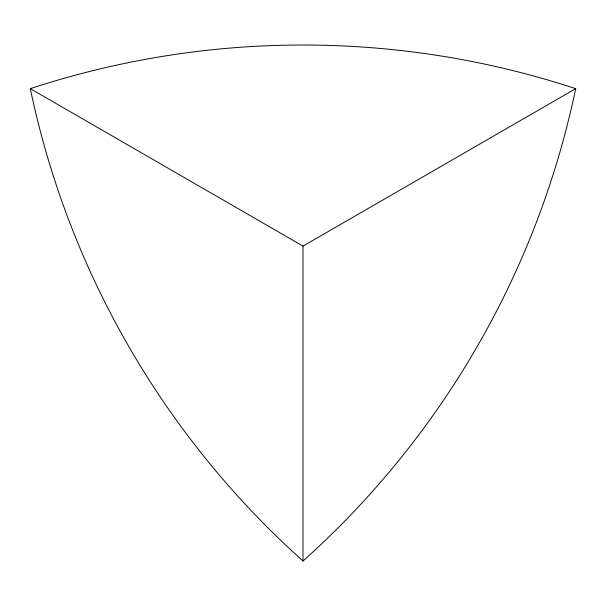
<?xml version="1.0" encoding="UTF-8"?>
<svg xmlns="http://www.w3.org/2000/svg" width="606" height="606" viewBox="0 0 606 606"><rect width="100%" height="100%" fill="white"/><g stroke="black" fill="none" stroke-linecap="round" stroke-linejoin="round"><path stroke-width="0.91" d="M30.3 88.65L303 246.097L575.7 88.65A874.003 874.003 0 0 1 303 560.982A874.003 874.003 0 0 1 30.3 88.65A874.003 874.003 0 0 1 575.7 88.65M303 246.097L303 560.982"/></g></svg>
